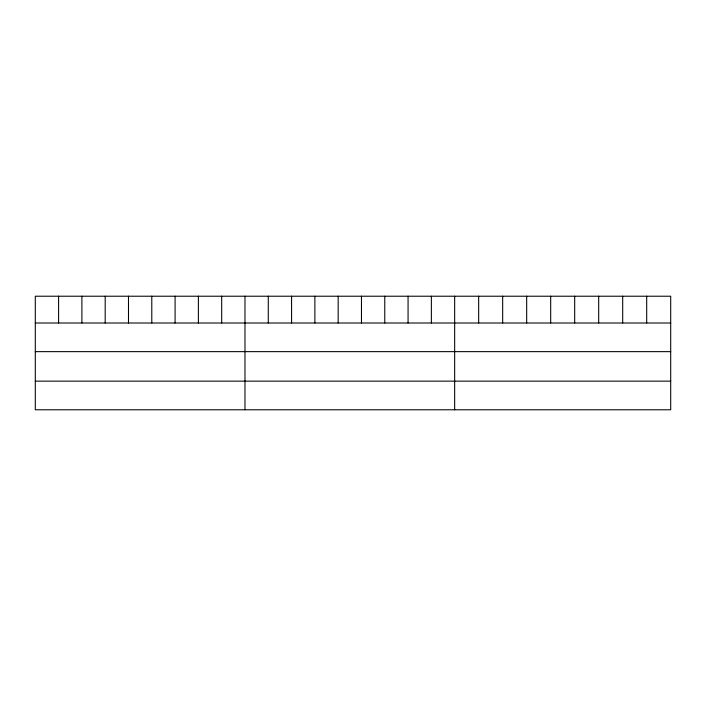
<?xml version="1.0" encoding="UTF-8"?>
<svg xmlns="http://www.w3.org/2000/svg" width="706" height="706" viewBox="0 0 706 706"><rect width="100%" height="100%" fill="white"/><g stroke="black" fill="none" stroke-linecap="round" stroke-linejoin="round"><path stroke-width="1.06" d="M670.7 323.004L670.7 409.78L35.3 409.78L35.3 296.22L670.7 296.22L670.7 323.004L35.3 323.004M35.3 351.641L670.7 351.641M35.3 381.143L670.7 381.143M646.696 296.22L646.696 323.004M622.692 296.22L622.692 323.004M598.688 296.22L598.688 323.004M574.684 296.22L574.684 323.004M550.68 296.22L550.68 323.004M526.676 296.22L526.676 323.004M502.672 296.22L502.672 323.004M478.668 296.22L478.668 323.004M454.664 296.22L454.664 409.78M431.366 296.22L431.366 323.004M408.068 296.22L408.068 323.004M384.77 296.22L384.77 323.004M361.472 296.22L361.472 323.004M338.174 296.22L338.174 323.004M314.876 296.22L314.876 323.004M291.578 296.22L291.578 323.004M268.28 296.22L268.28 323.004M244.982 296.22L244.982 409.78M221.684 296.22L221.684 323.004M198.386 296.22L198.386 323.004M175.088 296.22L175.088 323.004M151.79 296.22L151.79 323.004M128.492 296.22L128.492 323.004M105.194 296.22L105.194 323.004M81.896 296.22L81.896 323.004M58.598 296.22L58.598 323.004"/></g></svg>
